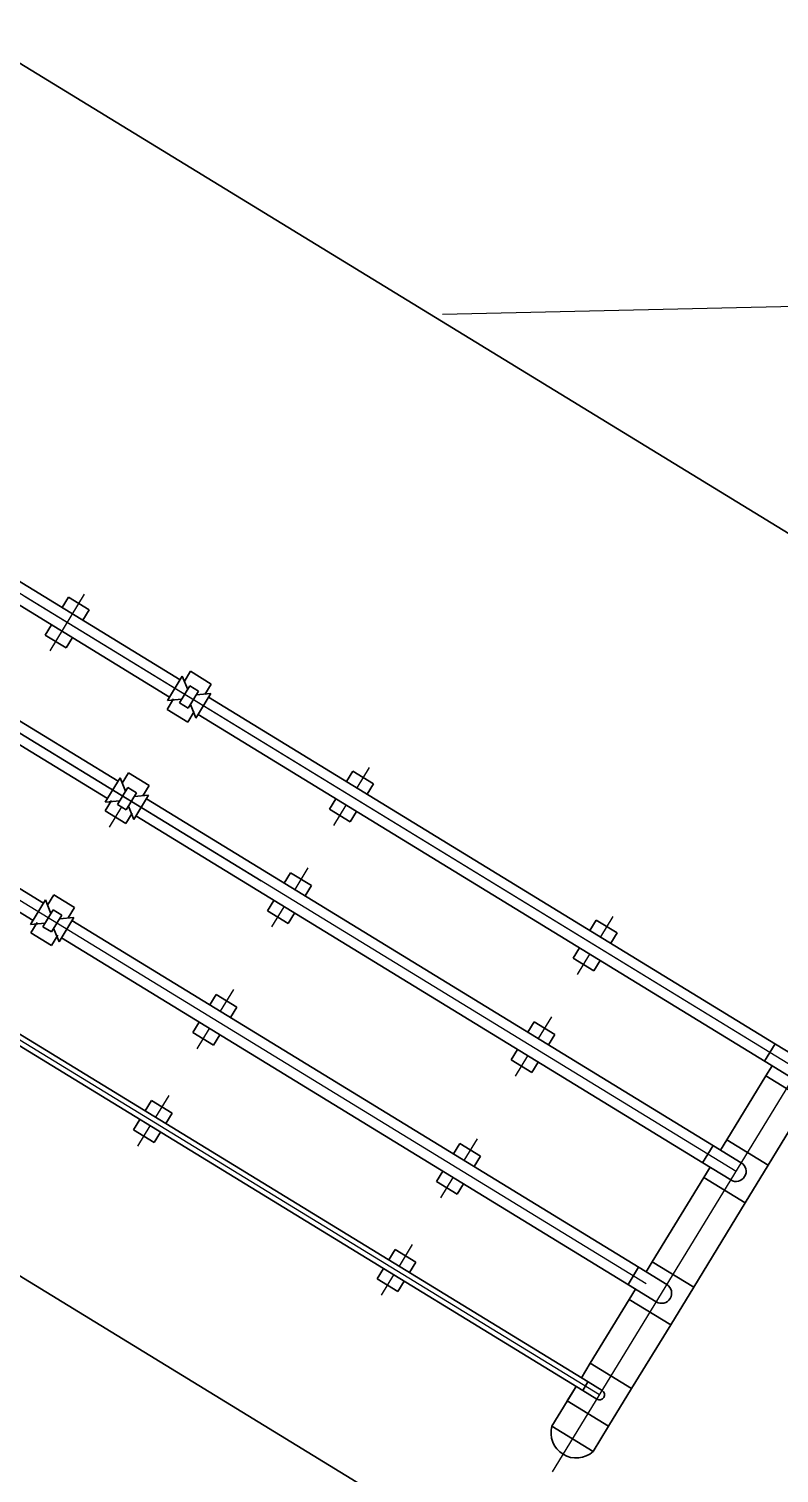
# Model space of a CAD drawing. Extents: x 108150 to 142535, y -18867 to -9422.
# Drawn here: x 140835.56 to 140851.32, y -13516.78 to -13486.46 of the extents above; entities that cross this region are included whole.
import ezdxf

# ---------------------------------------------------------------- set-up
doc = ezdxf.new("R2010")
doc.units = 0
doc.header["$MEASUREMENT"] = 0
doc.linetypes.add('штриховая', pattern=[19.05, 12.7, -6.35])
doc.linetypes.add('штрихпунктирная2', pattern=[12.7, 6.35, -3.175, 0, -3.175])
doc.layers.add('(040) Ограда', color=7, linetype='Continuous')
doc.layers.add('R_Поверхность1_CNT-MIN', color=7, linetype='Continuous')
for name, color, linetype, lineweight in [('газ-д сущ', 8, 'Continuous', 30), ('Краны', 6, 'Continuous', 30), ('Ограда', 6, 'Continuous', 30), ('опора', 5, 'Continuous', 35), ('трубы', 3, 'Continuous', 40)]:
    doc.layers.add(name, color=color, linetype=linetype, lineweight=lineweight)

# ---------------------------------------------------------------- blocks, each defined once
blk = doc.blocks.new('5485')
at = {"layer": '(040) Ограда', "color": 4, "linetype": 'Continuous', "lineweight": 35}
for p, q in [((346665.895, 4133288.723), (346655.623, 4133288.723)), ((346680.56, 4133288.723), (346666.595, 4133288.723)), ((346665.895, 4133288.298), (346655.623, 4133288.298)), ((346680.56, 4133288.298), (346666.595, 4133288.298)), ((346665.895, 4133286.223), (346655.623, 4133286.223)), ((346680.56, 4133286.223), (346666.595, 4133286.223)), ((346665.895, 4133285.798), (346655.623, 4133285.798)), ((346680.56, 4133285.798), (346666.595, 4133285.798)), ((346665.895, 4133283.223), (346655.624, 4133283.223)), ((346680.56, 4133283.223), (346666.595, 4133283.223)), ((346665.895, 4133282.798), (346655.624, 4133282.798)), ((346680.56, 4133282.798), (346666.595, 4133282.798)), ((346680.902, 4133280.617), (346666.42, 4133280.617)), ((346680.897, 4133280.404), (346666.42, 4133280.404))]:
    blk.add_line(p, q, dxfattribs=at)
at = {"layer": '(040) Ограда', "color": 4, "linetype": 'штриховая', "lineweight": 35}
for p, q in [((346680.735, 4133286.473), (346680.735, 4133288.047)), ((346681.755, 4133286.473), (346681.755, 4133288.047)), ((346680.735, 4133283.473), (346680.735, 4133285.547)), ((346681.755, 4133283.473), (346681.755, 4133285.547)), ((346680.735, 4133280.973), (346680.735, 4133282.547)), ((346681.755, 4133280.973), (346681.755, 4133282.547)), ((346680.735, 4133279.426), (346680.735, 4133280.404)), ((346681.755, 4133279.426), (346681.755, 4133280.047))]:
    blk.add_line(p, q, dxfattribs=at)
at = {"color": 1, "linetype": 'ByBlock', "lineweight": 30}
blk.add_line((346729.245, 4133298.01), (346619.245, 4133298.01), dxfattribs=at)
at = {"color": 251, "linetype": 'ByBlock', "lineweight": 35}
blk.add_line((346689.258, 4133276.286), (346660.229, 4133276.286), dxfattribs=at)
at = {"layer": 'газ-д сущ', "lineweight": 25}
for p, q in [((346663.245, 4133287.815), (346663.245, 4133289.206)), ((346670.245, 4133289.222), (346670.245, 4133288.723)), ((346676.245, 4133289.222), (346676.245, 4133288.723)), ((346670.245, 4133287.799), (346670.245, 4133288.298)), ((346676.245, 4133287.799), (346676.245, 4133288.298)), ((346670.245, 4133286.755), (346670.245, 4133286.223)), ((346676.245, 4133286.755), (346676.245, 4133286.223)), ((346666.243, 4133285.308), (346666.243, 4133285.807)), ((346670.245, 4133285.299), (346670.245, 4133285.798)), ((346676.245, 4133285.299), (346676.245, 4133285.798)), ((346670.245, 4133283.755), (346670.245, 4133283.223)), ((346676.245, 4133283.755), (346676.245, 4133283.223)), ((346670.245, 4133282.299), (346670.245, 4133282.798)), ((346676.245, 4133282.299), (346676.245, 4133282.798)), ((346670.245, 4133281.149), (346670.245, 4133280.617)), ((346676.245, 4133281.149), (346676.245, 4133280.617)), ((346670.245, 4133279.905), (346670.245, 4133280.404)), ((346676.245, 4133279.905), (346676.245, 4133280.404))]:
    blk.add_line(p, q, dxfattribs=at)
at = {"layer": 'Краны', "lineweight": 35}
for p, q in [((346665.895, 4133288.21), (346665.895, 4133288.81)), ((346666.139, 4133288.629), (346665.895, 4133288.81)), ((346666.139, 4133288.719), (346666.139, 4133288.302)), ((346666.139, 4133288.719), (346666.351, 4133288.719)), ((346666.139, 4133288.719), (346666.351, 4133288.719)), ((346666.351, 4133288.629), (346666.595, 4133288.81)), ((346666.351, 4133288.719), (346666.351, 4133288.302)), ((346666.595, 4133288.21), (346666.595, 4133288.81)), ((346680.55, 4133288.723), (346680.55, 4133288.298)), ((346681.245, 4133288.723), (346680.56, 4133288.723)), ((346666.139, 4133288.392), (346665.895, 4133288.211)), ((346666.139, 4133288.302), (346666.351, 4133288.302)), ((346666.139, 4133288.302), (346666.351, 4133288.302)), ((346666.351, 4133288.392), (346666.595, 4133288.211)), ((346681.245, 4133288.298), (346680.56, 4133288.298)), ((346665.895, 4133285.71), (346665.895, 4133286.31)), ((346666.139, 4133286.129), (346665.895, 4133286.31)), ((346666.139, 4133286.219), (346666.139, 4133285.802)), ((346666.139, 4133286.219), (346666.351, 4133286.219)), ((346666.139, 4133286.219), (346666.351, 4133286.219)), ((346666.351, 4133286.129), (346666.595, 4133286.31)), ((346666.351, 4133286.219), (346666.351, 4133285.802)), ((346666.595, 4133285.71), (346666.595, 4133286.31)), ((346680.55, 4133286.223), (346680.55, 4133285.798)), ((346681.245, 4133286.223), (346680.56, 4133286.223)), ((346666.139, 4133285.892), (346665.895, 4133285.711)), ((346666.139, 4133285.802), (346666.351, 4133285.802)), ((346666.139, 4133285.802), (346666.351, 4133285.802)), ((346666.351, 4133285.892), (346666.595, 4133285.711)), ((346681.245, 4133285.798), (346680.56, 4133285.798)), ((346665.895, 4133282.702), (346665.895, 4133283.302)), ((346666.139, 4133283.121), (346665.895, 4133283.302)), ((346666.139, 4133283.211), (346666.139, 4133282.793)), ((346666.139, 4133283.211), (346666.351, 4133283.211)), ((346666.351, 4133283.121), (346666.595, 4133283.302)), ((346666.351, 4133283.211), (346666.351, 4133282.793)), ((346666.595, 4133282.702), (346666.595, 4133283.302)), ((346680.55, 4133283.223), (346680.55, 4133282.798)), ((346681.245, 4133283.223), (346680.56, 4133283.223)), ((346666.139, 4133282.884), (346665.895, 4133282.702)), ((346666.139, 4133282.793), (346666.351, 4133282.793)), ((346666.351, 4133282.884), (346666.595, 4133282.702)), ((346681.245, 4133282.798), (346680.56, 4133282.798)), ((346680.897, 4133280.617), (346680.897, 4133280.404)), ((346681.245, 4133280.617), (346680.902, 4133280.617)), ((346681.245, 4133280.404), (346680.902, 4133280.404))]:
    blk.add_line(p, q, dxfattribs=at)
for centre, radius in [((346681.245, 4133286.01), 0.212), ((346681.245, 4133283.01), 0.212), ((346681.245, 4133280.51), 0.106)]:
    blk.add_arc(centre, radius, 270, 90, dxfattribs=at)
at = {"layer": 'Ограда', "color": 251, "linetype": 'штрихпунктирная2', "lineweight": 25, "ltscale": 3}
for p, q in [((346681.245, 4133278.617), (346681.245, 4133293.48)), ((346681.245, 4133288.51), (346648.658, 4133288.51)), ((346681.245, 4133286.01), (346648.658, 4133286.01)), ((346680.865, 4133283.01), (346648.065, 4133283.01)), ((346681.245, 4133280.51), (346648.46, 4133280.51))]:
    blk.add_line(p, q, dxfattribs=at)
at = {"layer": 'Ограда', "color": 251, "linetype": 'ByBlock', "lineweight": 25, "ltscale": 3}
blk.add_line((346681.245, 4133288.51), (346648.658, 4133288.51), dxfattribs=at)
at = {"layer": 'Ограда', "color": 251, "lineweight": 25, "ltscale": 3}
blk.add_line((346648.658, 4133286.01), (346669.551, 4133286.01), dxfattribs=at)
at = {"layer": 'опора', "lineweight": 35}
for p, q in [((346662.989, 4133288.978), (346663.499, 4133288.978)), ((346662.989, 4133288.978), (346662.989, 4133288.723)), ((346663.499, 4133288.978), (346663.499, 4133288.723)), ((346665.987, 4133288.987), (346666.497, 4133288.987)), ((346665.987, 4133288.987), (346665.987, 4133288.732)), ((346666.497, 4133288.987), (346666.497, 4133288.732)), ((346669.989, 4133288.978), (346670.499, 4133288.978)), ((346669.989, 4133288.978), (346669.989, 4133288.723)), ((346670.499, 4133288.978), (346670.499, 4133288.723)), ((346675.989, 4133288.978), (346676.499, 4133288.978)), ((346675.989, 4133288.978), (346675.989, 4133288.723)), ((346676.499, 4133288.978), (346676.499, 4133288.723)), ((346662.99, 4133288.298), (346662.99, 4133288.043)), ((346663.5, 4133288.298), (346663.5, 4133288.043)), ((346665.988, 4133288.307), (346665.988, 4133288.052)), ((346666.498, 4133288.307), (346666.498, 4133288.052)), ((346669.99, 4133288.298), (346669.99, 4133288.043)), ((346670.5, 4133288.298), (346670.5, 4133288.043)), ((346675.99, 4133288.298), (346675.99, 4133288.043)), ((346676.5, 4133288.298), (346676.5, 4133288.043)), ((346662.99, 4133288.043), (346663.5, 4133288.043)), ((346665.988, 4133288.052), (346666.498, 4133288.052)), ((346669.99, 4133288.043), (346670.5, 4133288.043)), ((346675.99, 4133288.043), (346676.5, 4133288.043)), ((346665.987, 4133286.487), (346666.497, 4133286.487)), ((346665.987, 4133286.487), (346665.987, 4133286.232)), ((346666.497, 4133286.487), (346666.497, 4133286.232)), ((346669.989, 4133286.478), (346670.499, 4133286.478)), ((346669.989, 4133286.478), (346669.989, 4133286.223)), ((346670.499, 4133286.478), (346670.499, 4133286.223)), ((346675.989, 4133286.478), (346676.499, 4133286.478)), ((346675.989, 4133286.478), (346675.989, 4133286.223)), ((346676.499, 4133286.478), (346676.499, 4133286.223)), ((346665.988, 4133285.807), (346665.988, 4133285.552)), ((346666.498, 4133285.807), (346666.498, 4133285.552)), ((346669.99, 4133285.798), (346669.99, 4133285.543)), ((346670.5, 4133285.798), (346670.5, 4133285.543)), ((346675.99, 4133285.798), (346675.99, 4133285.543)), ((346676.5, 4133285.798), (346676.5, 4133285.543)), ((346665.988, 4133285.552), (346666.498, 4133285.552)), ((346669.99, 4133285.543), (346670.5, 4133285.543)), ((346675.99, 4133285.543), (346676.5, 4133285.543)), ((346665.987, 4133283.487), (346666.497, 4133283.487)), ((346665.987, 4133283.487), (346665.987, 4133283.232)), ((346666.497, 4133283.487), (346666.497, 4133283.232)), ((346669.989, 4133283.478), (346670.499, 4133283.478)), ((346669.989, 4133283.478), (346669.989, 4133283.223)), ((346670.499, 4133283.478), (346670.499, 4133283.223)), ((346675.989, 4133283.478), (346676.499, 4133283.478)), ((346675.989, 4133283.478), (346675.989, 4133283.223)), ((346676.499, 4133283.478), (346676.499, 4133283.223)), ((346665.988, 4133282.807), (346665.988, 4133282.552)), ((346666.498, 4133282.807), (346666.498, 4133282.552)), ((346669.99, 4133282.798), (346669.99, 4133282.543)), ((346670.5, 4133282.798), (346670.5, 4133282.543)), ((346675.99, 4133282.798), (346675.99, 4133282.543)), ((346676.5, 4133282.798), (346676.5, 4133282.543)), ((346665.988, 4133282.552), (346666.498, 4133282.552)), ((346669.99, 4133282.543), (346670.5, 4133282.543)), ((346675.99, 4133282.543), (346676.5, 4133282.543)), ((346669.989, 4133280.872), (346670.499, 4133280.872)), ((346669.989, 4133280.872), (346669.989, 4133280.617)), ((346670.499, 4133280.872), (346670.499, 4133280.617)), ((346675.989, 4133280.872), (346676.499, 4133280.872)), ((346675.989, 4133280.872), (346675.989, 4133280.617)), ((346676.499, 4133280.872), (346676.499, 4133280.617)), ((346669.99, 4133280.404), (346669.99, 4133280.149)), ((346670.5, 4133280.404), (346670.5, 4133280.149)), ((346675.99, 4133280.404), (346675.99, 4133280.149)), ((346676.5, 4133280.404), (346676.5, 4133280.149)), ((346669.99, 4133280.149), (346670.5, 4133280.149)), ((346675.99, 4133280.149), (346676.5, 4133280.149))]:
    blk.add_line(p, q, dxfattribs=at)
at = {"layer": 'трубы', "color": 6, "lineweight": 35}
for p, q in [((346680.735, 4133288.047), (346680.735, 4133288.298)), ((346680.735, 4133288.047), (346681.755, 4133288.047)), ((346680.735, 4133286.473), (346681.755, 4133286.473)), ((346680.735, 4133286.223), (346680.735, 4133286.473)), ((346681.755, 4133285.547), (346681.755, 4133286.473)), ((346680.735, 4133285.547), (346680.735, 4133285.798)), ((346680.735, 4133285.547), (346681.755, 4133285.547)), ((346680.735, 4133283.473), (346681.755, 4133283.473)), ((346680.735, 4133283.223), (346680.735, 4133283.473)), ((346681.755, 4133282.547), (346681.755, 4133283.473)), ((346680.735, 4133282.547), (346680.735, 4133282.798)), ((346680.735, 4133282.547), (346681.755, 4133282.547)), ((346680.735, 4133280.973), (346681.755, 4133280.973)), ((346680.735, 4133280.617), (346680.735, 4133280.973)), ((346681.755, 4133280.047), (346681.755, 4133280.973)), ((346680.735, 4133280.047), (346680.735, 4133280.404)), ((346680.735, 4133280.047), (346681.755, 4133280.047)), ((346680.735, 4133279.426), (346681.755, 4133279.426))]:
    blk.add_line(p, q, dxfattribs=at)
blk.add_arc((346681.245, 4133279.577), 0.532, 196.5801, 343.4199, dxfattribs=at)

msp = doc.modelspace()

# ---------------------------------------------------------------- linework, layer by layer
at = {"layer": 'R_Поверхность1_CNT-MIN', "color": 44, "elevation": 324.5}
msp.add_lwpolyline([(140987.7019, -13451.0755), (140949.0857, -13480.9438), (140945.7243, -13483.2317), (140944.0225, -13484.2644), (140941.7116, -13485.4711), (140940.2154, -13486.0812), (140930.7069, -13489.3445), (140928.0775, -13489.8896), (140924.2297, -13490.369), (140917.4735, -13490.7928), (140844.2518, -13492.4498)], dxfattribs=at)

# ---------------------------------------------------------------- block references
at = {"rotation": 328.549795352784}
msp.add_blockref('5485', (-2311473.5829, -3358708.2174, 326), dxfattribs=at)

doc.saveas('drawing.dxf')
